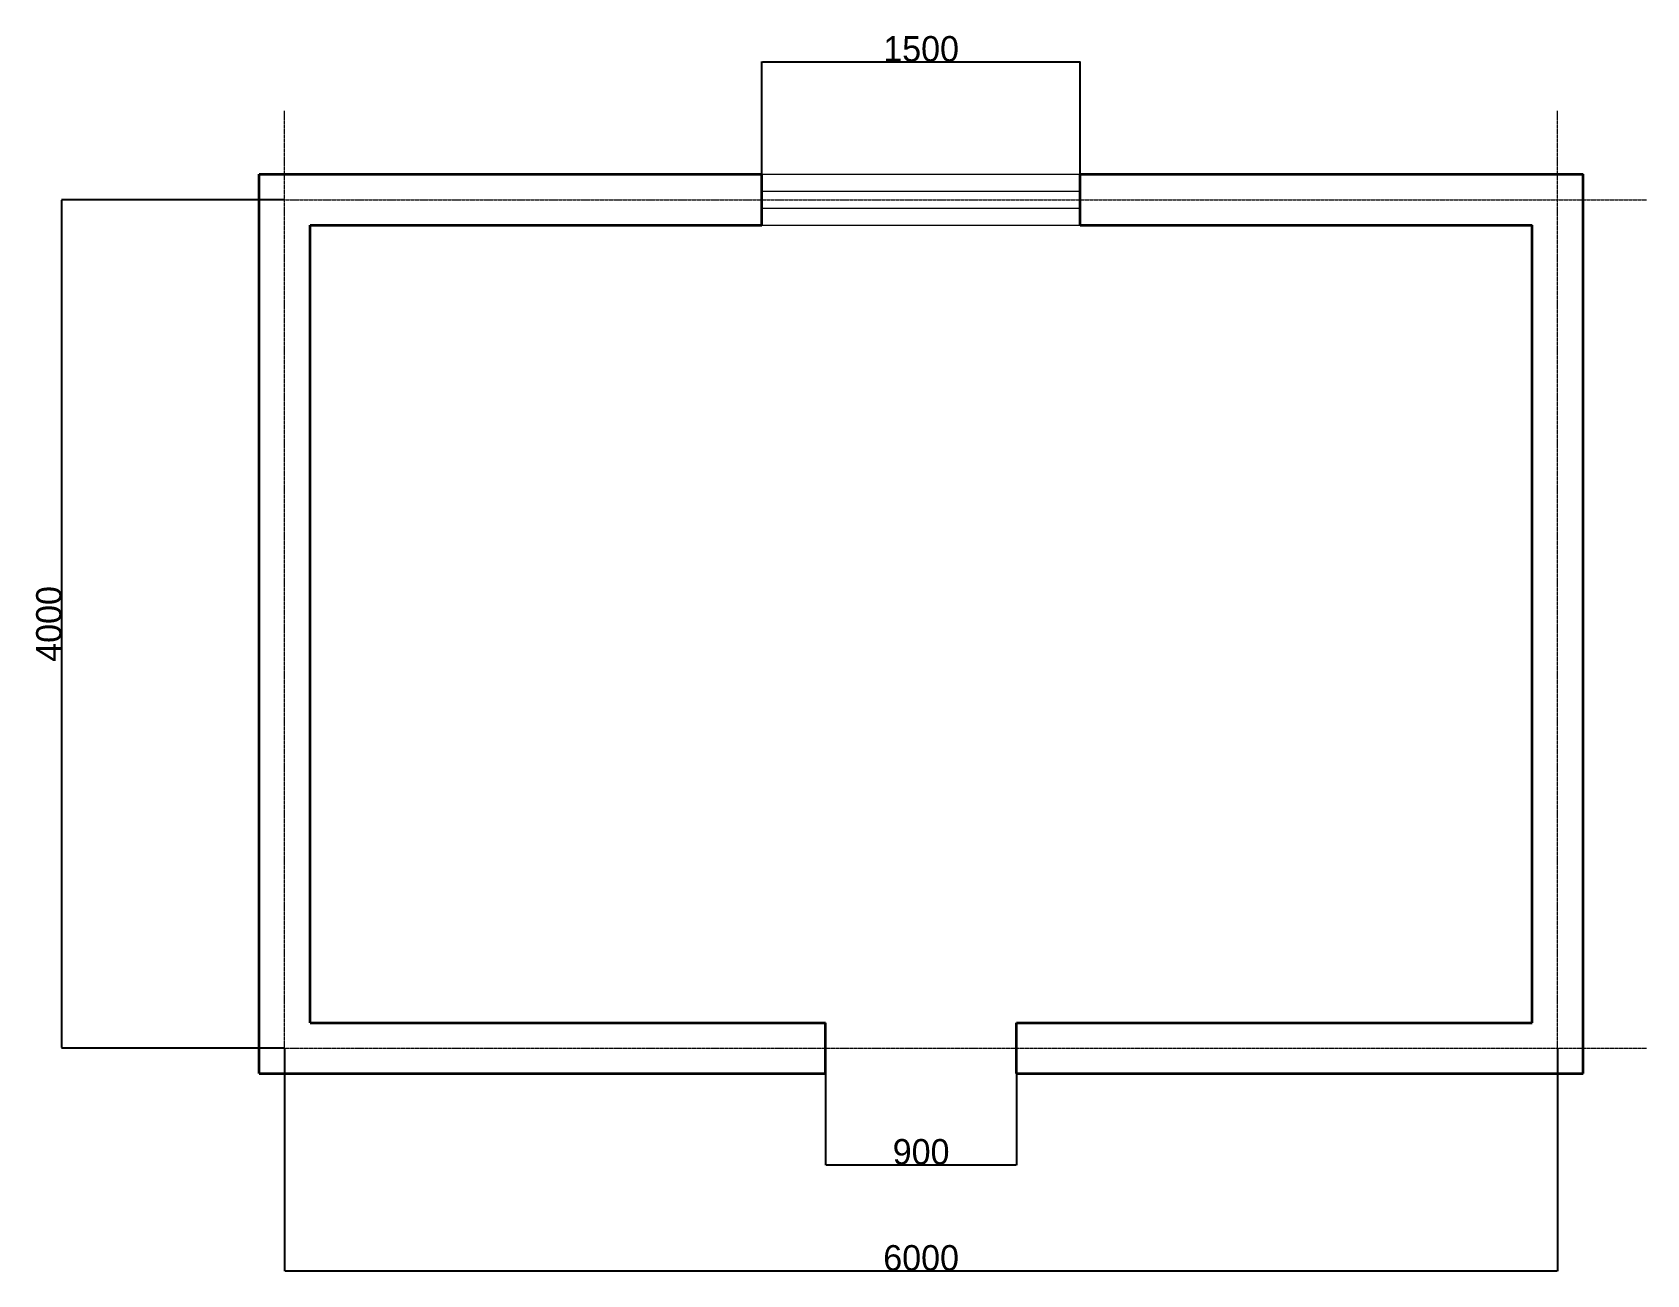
# Model space of a CAD drawing. Header units: millimetres. Extents: x -1189 to 6420, y -1068 to 4789.
import ezdxf

# ---------------------------------------------------------------- set-up
doc = ezdxf.new("R2010")
doc.units = ezdxf.units.MM
doc.linetypes.add('CENTER', pattern=[5.08, 3.175, -0.635, 0.635, -0.635])
for name, color, linetype, lineweight in [('AXIS', 1, 'CENTER', 13), ('DIM', 7, 'CONTINUOUS', 13), ('WALL', 7, 'CONTINUOUS', 35), ('WINDOW', 4, 'CONTINUOUS', 18)]:
    doc.layers.add(name, color=color, linetype=linetype, lineweight=lineweight)
doc.dimstyles.new('AGENTCAD', dxfattribs={"dimtxt": 3.5, "dimasz": 2.5, "dimexe": 1.25, "dimexo": 0.625, "dimtad": 1, "dimdsep": 46, "dimtxsty": 'Standard', "dimcen": 2.5, "dimazin": 3, "dimtfac": 1, "dimtmove": 0, "dimatfit": 3})

msp = doc.modelspace()

# ---------------------------------------------------------------- linework, layer by layer
at = {"layer": 'AXIS', "linetype": 'CENTER'}
for p, q in [((0, 4000), (0, 4420)), ((6000, 4000), (6000, 4420)), ((-420, 4000), (0, 4000)), ((0, 4000), (6000, 4000)), ((0, 0), (0, 4000)), ((6000, 0), (6000, 4000)), ((6000, 4000), (6420, 4000)), ((-420, 0), (0, 0)), ((0, 0), (6000, 0)), ((0, -420), (0, 0)), ((6000, 0), (6420, 0)), ((6000, -420), (6000, 0))]:
    msp.add_line(p, q, dxfattribs=at)
at = {"layer": 'WALL'}
for p, q in [((-120, 4120), (2250, 4120)), ((-120, -120), (-120, 4120)), ((2250, 3880), (2250, 4120)), ((3750, 4120), (6120, 4120)), ((3750, 3880), (3750, 4120)), ((6120, -120), (6120, 4120)), ((120, 3880), (2250, 3880)), ((120, 120), (120, 3880)), ((3750, 3880), (5880, 3880)), ((5880, 120), (5880, 3880)), ((120, 120), (2550, 120)), ((2550, -120), (2550, 120)), ((3450, 120), (5880, 120)), ((3450, -120), (3450, 120)), ((-120, -120), (2550, -120)), ((3450, -120), (6120, -120))]:
    msp.add_line(p, q, dxfattribs=at)
at = {"layer": 'WINDOW'}
for p, q in [((2250, 4120), (3750, 4120)), ((2250, 4040), (3750, 4040)), ((2250, 3960), (3750, 3960)), ((2250, 3880), (3750, 3880))]:
    msp.add_line(p, q, dxfattribs=at)

# ---------------------------------------------------------------- dimensions: what is measured, and where the dimension line sits
at = {"layer": 'DIM'}
for base, p1, p2 in [((2250, 4650), (2250, 4120), (3750, 4120)), ((0, -1050), (0, 0), (6000, 0)), ((2550, -550), (2550, -120), (3450, -120))]:
    msp.add_linear_dim(base=base, p1=p1, p2=p2, dimstyle='AGENTCAD', override={"dimtxt": 120}, dxfattribs=at).render()
msp.add_linear_dim(base=(-1050, 0), p1=(0, 0), p2=(0, 4000), angle=90, dimstyle='AGENTCAD', override={"dimtxt": 120}, dxfattribs=at).render()

doc.saveas('drawing.dxf')
